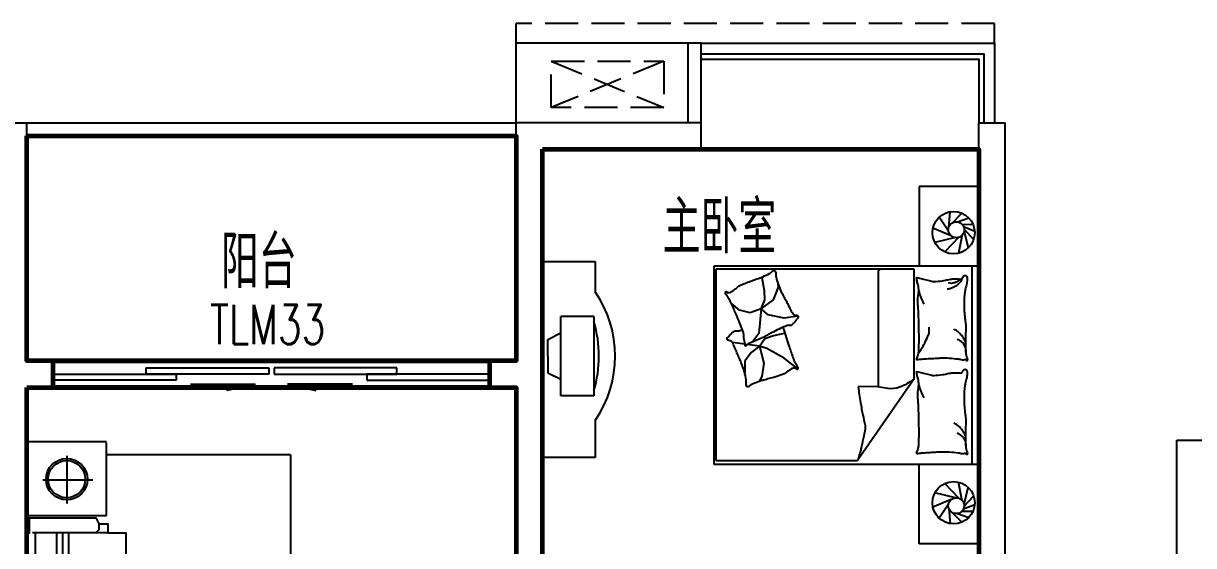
# Model space of a CAD drawing. Extents: x -503102 to -474302, y -636822 to -607622.
# Drawn here: x -492328 to -483476, y -611567 to -607622 of the extents above; entities that cross this region are included whole.
import ezdxf
from ezdxf.enums import TextEntityAlignment as Align

# ---------------------------------------------------------------- set-up
doc = ezdxf.new("R2010")
doc.units = 0
doc.header["$LTSCALE"] = 1000
doc.header["$MEASUREMENT"] = 0
doc.linetypes.add('DASH', pattern=[0.35, 0.25, -0.1])
doc.linetypes.add('HIDDEN2', pattern=[4, 3, -1])
doc.layers.get('0').update_dxf_attribs({"linetype": 'CONTINUOUS'})
for name, color, linetype in [('BACONY', 6, 'CONTINUOUS'), ('FUR', 8, 'CONTINUOUS'), ('Text(文字)', 7, 'CONTINUOUS'), ('WALL', 2, 'CONTINUOUS'), ('WINDOW', 3, 'CONTINUOUS'), ('WINDOW_TEXT', 7, 'CONTINUOUS'), ('家具', 145, 'CONTINUOUS')]:
    doc.layers.add(name, color=color, linetype=linetype)
for name, color, linetype, lineweight in [('GT_卧室', 1, 'CONTINUOUS', 60), ('GT_客厅', 2, 'CONTINUOUS', 60), ('GT_门', 245, 'CONTINUOUS', 60), ('GT_阳台', 6, 'CONTINUOUS', 60)]:
    doc.layers.add(name, color=color, linetype=linetype, lineweight=lineweight)
doc.styles.add('_TCH_WINDOW', font='SIMPLEX', dxfattribs={"height": 3.5, "bigfont": 'GBCBIG'})
doc.styles.add('HZ', font='', dxfattribs={"width": 0.8})
doc.styles.get("Standard").update_dxf_attribs({"font": 'GBENOR', "bigfont": 'GBCBIG'})
doc.styles.get('HZ').set_extended_font_data('FangSong_GB2312')

# ---------------------------------------------------------------- blocks, each defined once
blk = doc.blocks.new('$plan$00001557')
at = {"layer": 'FUR'}
for p, q in [((0, 1350), (-450, 1350)), ((-450, 1350), (-450, 750)), ((0, 750), (0, 1350)), ((-226.2628580288729, 1043.385645860166), (-216.7448822055012, 1158.737772541004)), ((-228.5696837814758, 1011.62488136976), (-299.0861644016113, 1118.030441420385)), ((-201.8414751177188, 1073.991844597389), (-128.0646160984179, 1148.520079262147)), ((-159.9438490386819, 1082.512958085048), (-74.92773121770006, 1112.167113602976)), ((-125.3264528344152, 1063.678773501364), (-43.02658612153027, 1064.245791146997)), ((-207.2427018417511, 976.4958019923652), (-346.2910512145608, 1035.203013261372)), ((-124.1897011494729, 985.948515270662), (-153.2191618147772, 845.2733043468324)), ((-114.8341706817737, 1047.555234995612), (-30.20005179464352, 1013.476272194879)), ((-110.9906166766304, 1011.029597181768), (-78.5141570630949, 886.2176526888505)), ((-109.8029605494812, 1026.479020546539), (-38.19819908530917, 950.4063476170413)), ((-174.3538483958691, 963.514729943883), (-331.6591951897135, 926.4161013111587)), ((-150.331208552001, 966.5335478534109), (-256.1250781952403, 855.2975523884525)), ((-2000, -750), (-2000, 750)), ((-2000, 750), (0, 750)), ((-1987.83045325207, 724.1829246764535), (-1987.830453251838, -721.571529761888)), ((-488.5309666635002, 724.1829246780834), (-1987.83045325207, 724.1829246764535)), ((-488.5309666636167, -103.488738448359), (-488.5309666635002, 724.1829246780834)), ((-52.37141133332626, 750), (-52.37141133332626, -750)), ((0, 750), (0, -750)), ((-1638.147501642466, 659.6908903645817), (-1644.58949291869, 662.9906098705251)), ((-1620.957261242554, 561.6408319431354), (-1638.147501642466, 659.6908903645817)), ((-761.1308476366103, 704.1829246778506), (-761.1308476364936, -165.2873221009504)), ((-1617.519269657321, 492.8339005997401), (-1620.957261242554, 561.6408319431354)), ((-1552.196723353932, 494.5541767589745), (-1514.378392206039, 589.1636828619521)), ((-1514.378392206039, 589.1636828619521), (-1517.816383791156, 613.2461774158292)), ((-1810.04891698237, 415.4259803674649), (-1872.618190080393, 469.022565358784)), ((-1645.023484812815, 425.74704946205), (-1552.196723353932, 494.5541767589745)), ((-1645.023484812815, 425.74704946205), (-1617.519269657321, 492.8339005997401)), ((-1727.536271516117, 394.7838421782945), (-1810.04891698237, 415.4259803674649)), ((-1645.023484812815, 425.74704946205), (-1727.536271516117, 394.7838421782945)), ((-1645.023484812815, 425.74704946205), (-1663.932721005287, 239.9681976672728)), ((-1593.453046087059, 381.022612672532), (-1645.023484812815, 425.74704946205)), ((-1471.40293244319, 355.2198419594207), (-1593.453046087059, 381.022612672532)), ((-1368.262054991908, 368.9812674187124), (-1471.40293244319, 355.2198419594207)), ((-1700.031915123691, 190.0831283538136), (-1708.627035323647, 178.041783099994)), ((-1663.932721005287, 239.9681976672728), (-1700.031915123691, 190.0831283538136)), ((-1658.043702143477, 144.5170710945967), (-1616.561117701349, 201.8413207370322)), ((-1616.561117701349, 201.8413207370322), (-1559.275664124638, 221.6081344468985)), ((-1559.275664124638, 221.6081344468985), (-1470.38433104183, 241.3751441102941)), ((-1766.864436217816, 158.128881954588), (-1861.467821219121, 169.9623197116889)), ((-1721.255319918738, 95.09974288963713), (-1768.66392732237, 29.86876776302234)), ((-1658.043702143477, 144.5170710945967), (-1752.156051272759, 156.2890877679456)), ((-1658.043702143477, 144.5170710945967), (-1721.255319918738, 95.09974288963713)), ((-1602.733589553973, 126.7268407789524), (-1658.043702143477, 144.5170710945967)), ((-1658.043702143477, 144.5170710945967), (-1626.437963874312, 16.03190018935129)), ((-1472.359672029037, 51.61236082063989), (-1602.733589553973, 126.7268407789524)), ((-1768.66392732237, 29.86876776302234), (-1768.66392732237, -63.03594251070173)), ((-1626.437963874312, 16.03190018935129), (-1640.265492021688, -86.75631491607054)), ((-1368.404508911655, -27.5608816719614), (-1472.359672029037, 51.61236082063989)), ((-1640.265492021688, -86.75631491607054), (-1660.305966510903, -122.7706596506759)), ((-488.5309666636167, -103.488738448359), (-915.928643709747, -721.5715297616553)), ((0, -750), (-2000, -750)), ((-1987.830453251838, -721.571529761888), (-915.9286437098636, -721.571529761888)), ((-450, -1350), (-450, -750)), ((0, -750), (0, -1350)), ((-124.1897011494729, -1024.816276921367), (-153.2191618147772, -884.1410659975371)), ((-174.3538483958691, -1002.382491594588), (-331.6591951897135, -965.2838629618635)), ((-150.331208552001, -1005.401309504115), (-256.1250781952403, -894.1653140391572)), ((-110.9906166767469, -1049.897358832473), (-78.5141570630949, -925.0854143395557)), ((-207.2427018417511, -1015.36356364307), (-346.2910512145608, -1074.070774912077)), ((-228.5696837814758, -1050.492643020465), (-299.0861644016113, -1156.89820307109)), ((-114.8341706817737, -1086.422996646317), (-30.20005179464352, -1052.344033845584)), ((-109.8029605494812, -1065.346782197244), (-38.19819908530917, -989.2741092677459)), ((-226.2628580288729, -1082.25340751087), (-216.7448822055012, -1197.605534191709)), ((-201.8414751177188, -1112.859606248093), (-128.0646160984179, -1187.387840912852)), ((-159.9438490386819, -1121.380719735753), (-74.92773121770006, -1151.034875253681)), ((-125.3264528344152, -1102.546535152069), (-43.02658612153027, -1103.113552797702)), ((0, -1350), (-450, -1350))]:
    blk.add_line(p, q, dxfattribs=at)
blk.add_lwpolyline([(-1583.152987174108, 691.8652783776632, 0.1013919190942201), (-1559.234586530481, 710.4934710555244, -0.2237680032509501), (-1546.218089336646, 716.3610742746386, -0.2555795284433636), (-1541.376663566218, 713.6068695951252, -0.0815627085866008), (-1535.100866504712, 698.3549506685229, -0.0718052271760612), (-1533.661523332354, 681.3072468580212, 0.0699853129919421), (-1532.248469445971, 663.8154887270647, 0.0354599108751823), (-1514.75857928826, 605.4702871080952, 0.0294323486893013), (-1484.781453064643, 538.5194116246417, 0.0015539306784282), (-1467.929371439502, 506.3802540842443, -0.0015200045161783), (-1450.698927546618, 473.5249301576986, -0.004735139452577), (-1433.387308924691, 439.4862114503047, 0.0038204816556974), (-1412.008509248728, 397.2594678800088, 0.2960011448983662), (-1378.10416726314, 377.8955629297998, -0.6497743301907088), (-1367.467129011638, 357.2122805246618, -0.0231899331533064), (-1371.745035845088, 352.3719684958924, 0.0288000585939381), (-1375.146700252313, 348.435003584018, 0.0057266574220755), (-1380.404311201884, 341.4255241500214, -0.0043580803065144), (-1387.287649516016, 332.1960954435635, -0.0275279624241201), (-1402.796145362314, 313.9535370739177, -0.0462141911587343), (-1413.544502137112, 304.5488443172071, -0.194121097555792), (-1429.955747354426, 300.4807237663772, 0.1337189327007904), (-1453.843785754172, 297.4699431806803, 0.0115049885239622), (-1496.194292383734, 278.8489166353829, 0.0088817836259535), (-1550.021231578546, 252.5136086782441, 0.0124257131937093), (-1618.372365437332, 215.3831836108584, -0.0336123700455677), (-1644.223848813679, 202.7266577128321), (-1700.540598565829, 179.7035242675338), (-1743.984951960272, 161.9428198582027, 0.2243410718216135), (-1757.285988330492, 147.4148853479419, -0.722771522499555), (-1766.146016167477, 147.2452910116408, -0.1035130412990579), (-1766.642068473855, 150.9827796448953, 0.0534647381238438), (-1766.87733775645, 158.2218214250169, 0.0301092765793074), (-1771.539454950951, 181.2779847399797, -0.0314364773003218), (-1775.946527513326, 203.3743184884079, -0.0532399643574459), (-1776.364433890325, 218.4938589523081, 0.0551795226477933), (-1776.824167168699, 233.0833380937111, 0.0562710074868784), (-1783.400484463316, 258.397289512679, 0.0108003175969269), (-1834.823151849559, 384.1416001971811, 0.0045599242865635), (-1872.61819007888, 469.0225653555243, 0.0112502049699783), (-1889.01896651613, 502.9285448007285, 0.0693939607328312), (-1901.581113359076, 520.8411655600648, -0.0797562568819131), (-1912.203934125835, 536.6727501866408, -0.1063994932269791), (-1915.437612356851, 551.1461488057392, -0.3286420819917078), (-1912.350252192235, 555.4052393788006, -0.2995467624749613), (-1905.685310124536, 553.5350582215468, 0.1899166392732897), (-1896.479059664067, 548.7388647340701, 0.0335175224208069), (-1886.156726935762, 548.3473501130937, 0.0756271031388586), (-1881.631977088749, 549.1710255602375, 0.0534886286392459), (-1874.029762269463, 552.730593526503, 0.0178378667503755), (-1853.03470626974, 566.4995691434013, 0.0383935750642246), (-1830.150565112359, 585.497628562618, -0.0595290825061912), (-1814.856372617767, 597.1414531168992, -0.0359425927522917), (-1789.571933990927, 609.6666011684574, -0.011245006357116), (-1705.440940826898, 641.8721255753189, -0.0062027091860942), (-1666.766565078753, 655.14927213802, 0.010783211680623), (-1644.589492921368, 662.9906098695938, 0.0194848343010926), (-1631.692431285046, 668.4493243433535, 0.0050616242096234)], format="xyb", close=True, dxfattribs=at)
for points in [[(-126.7930115305353, 649.0190644268878, -0.2633679387580063), (-108.0043454644037, 676.9691748262848, -0.494818049593334), (-89.26110906281976, 667.7976844164077, -0.049224722880142), (-87.51721706544048, 650.1270270959938, -0.0368308428568549), (-89.26110906281976, 626.484798820922, -0.0318926909000512), (-97.39637610432692, 588.5067331213504, 0.0357819959079403), (-104.386000819155, 554.5924420924856, 0.0329412578642258), (-110.2995541269192, 464.9307725413236, 0.0265644647772248), (-104.386000819155, 353.7036061910912, 0.0179054185074339), (-99.02135129994713, 316.1893333229236, -0.0333974636936459), (-96.76743306149729, 295.9813221495133, -0.0320396294917023), (-97.4999333183514, 258.898780080257, 0.018441951395994), (-100.5206656794762, 194.5769309687894, 0.0108372939697291), (-99.76774555223528, 129.8134679261129, 0.0146238513299216), (-96.76743306149729, 81.90521103166975, 0.1112493716170288), (-89.46100785862656, 59.3584040927235, -0.1537083434765361), (-85.50787644495722, 42.47014824440703, -0.0764444186523767), (-87.23092743253801, 35.03369545936585, -0.215512293950284), (-89.26110906281976, 33.08083824953064, -0.5858582349918418), (-92.3062150827609, 35.74330039019697, 0.3634893070176432), (-94.89081675256604, 40.59232543618417, 0.1917162675796268), (-106.4259541546926, 40.6496449462138, -0.1296753022843935), (-123.0397789126727, 38.71450262796134, -0.017350206177164), (-139.8438447378576, 41.71425986057147, 0.0193256498707409), (-154.9418324535945, 44.34797105262987, 0.0188175161277147), (-223.3239292913349, 50.96231966349296, 0.0218280980030002), (-282.5501878542127, 51.85945823905058, 0.0062041541509907), (-316.400861889706, 50.47382278856821, 0.0019630604773014), (-423.2947161803021, 44.34797105262987, 0.0283408257713941), (-459.4233455349458, 40.07083790958859, -0.1170135268628909), (-468.3330838838592, 40.59232543618417, -0.3660599914315623), (-469.2643586997872, 42.02139309840275, -0.0397304305354332), (-466.456467574928, 55.61510385549627, -0.0483088234329496), (-460.9746408300707, 69.353575960733, 0.0629807230965901), (-457.0735272672027, 80.0273882234469, 0.0405796252690656), (-453.6929555620297, 103.4247192356269, 0.0143450944869819), (-451.4436783404088, 170.1646466010716, 0.0054844172030433), (-452.1922876990865, 295.6093311249278, 0.0071527060937162), (-455.1969109582715, 391.7522449053358, 0.0087615685340777), (-457.8837116115026, 434.2964974667411, -0.0081531255989414), (-460.8266186480176, 480.0116804747376, -0.062510027184643), (-456.4259942439385, 537.141001313692, 0.078669286227118), (-454.386000819155, 582.727849640185, 0.0478250924924058), (-459.1024647536687, 605.0892808986827, -0.0344939943977636), (-466.456467574928, 635.8741088155657, -0.0235713893391271), (-469.4701159588293, 661.2092940839938, -0.5102284767959722), (-468.3330838838592, 662.1640200382097), (-438.3075054148211, 654.6525328515562), (-355.7373764807127, 633.9960900538135, 0.0730409353706404), (-336.1565441959537, 632.0450608294923, 0.0233051013921503), (-275.0438638554188, 637.7519316240213, 0.0182988888762084), (-252.1994323256659, 641.8218502067027, -0.0109698913763853), (-214.2043384962017, 649.1670093522407, -0.0422811877974625), (-179.8909346904838, 652.0738288103602, -0.0272005265134367), (-126.4973212979967, 649.1670093522407)], [(-126.7787973218364, 649.197666333057, -0.0773794298008275), (-152.1195828430354, 614.3868135723749, -0.0773794298004389), (-186.8438859943999, 588.9275588418822, -0.0475254861911322), (-211.4623332455522, 579.0025954875161, -0.0475254861919447), (-237.5119613877032, 573.904584468808)], [(-142.8089705866296, 650.6739252540283, -0.0536899463297647), (-155.7863047061255, 636.4672006093897, -0.0703117485643946), (-168.0780053790658, 628.362621629145, -0.0154482349215183), (-176.6325245260959, 624.6279072535688, -0.0132435682896378), (-186.8438859943999, 620.8511344427241, -0.0821266656645959), (-204.9249020674033, 617.8611001677345, -0.064163702142309), (-228.1290210800944, 620.8511344427241)], [(-453.6728252451866, 558.6293313724453, 0.0097294744723616), (-444.6409905871842, 531.3405190536286, 0.009729474473291), (-434.5542727969585, 504.4237688889261, 0.0079705008528091), (-425.5156059400176, 482.6788317195605, 0.0079705008551367), (-415.7883921816246, 461.2330604852176)], [(-1480.437258017133, 286.0494880792685, 0.0256263773130658), (-1477.614787561935, 274.4470864289906, 0.0108003175969269), (-1435.981363105937, 145.1312700775452, 0.0045599242865635), (-1404.803410856868, 57.60311201098375, 0.0112502049699783), (-1391.049685411621, 22.53979861573316, 0.0693939607328312), (-1379.897448407486, 3.7170165264979, -0.0797562568819131), (-1370.519326541922, -12.88220704277046, -0.1063994932269791), (-1368.404508911655, -27.56088167219423, -0.3286420819917078), (-1371.809234975604, -31.57080507883802, -0.2995467624749613), (-1378.311226067249, -29.19527520681731, 0.1899166392732897), (-1387.122778535122, -23.70755595248192, 0.0335175224208069), (-1397.384737111046, -22.52601338597015, 0.0756271031388586), (-1401.959308893885, -23.0004556113854, 0.0534886286392459), (-1409.811991529539, -25.96686247712933, 0.0178378667503755), (-1431.800641400157, -38.08611752162688, 0.0383935750642246), (-1456.073614769731, -55.27428036695344, -0.0595290825061912), (-1472.215284330654, -65.7115921904333, -0.0359425927522917), (-1498.385362479603, -76.26190877635962, -0.011245006357116), (-1584.737333225552, -101.9242734634317, -0.0062027091860942), (-1624.315597536159, -112.1980728851631, 0.010783211680623), (-1647.028448516852, -118.3165291617624, 0.0194848343010926), (-1660.305966512998, -122.7706596516072, 0.0050616242096234), (-1710.497391701792, -142.397309275344, 0.1013919190942201), (-1735.773232724518, -159.1374201583676, -0.2237680032509501), (-1749.201175178284, -163.9900821284391, -0.2555795284433636), (-1753.817256197799, -160.8728970314841, -0.0815627085866008), (-1758.905572009971, -145.1848218820523, -0.0718052271760612), (-1759.0340193148, -128.0769460559822, 0.0699853129919421), (-1759.102219073102, -110.5283372055273, 0.0354599108751823), (-1772.068652195274, -51.01421768916771, 0.0294323486893013), (-1796.825984933995, 18.03737389412708, 0.0015539306784282), (-1811.165110202273, 51.37365426681935, -0.0015200045161783), (-1825.826592424651, 85.45299472589976, -0.004735139452577), (-1840.478306480334, 120.7184705592226, 0.0038204816556974), (-1858.557646425674, 164.4596229819581, 0.2960011448983662), (-1890.878058333299, 186.3652431403752, -0.6497743301907088), (-1899.898485974292, 207.8029818036593, -0.0231899331533064), (-1895.262166419066, 212.3011645914521, 0.0288000585939381), (-1891.568750797771, 215.9658193506766, 0.0057266574220755), (-1885.789348176797, 222.5516966788564, -0.0043580803065144), (-1878.218847374897, 231.2263850420714, -0.0275279624241201), (-1861.357729279669, 248.2265931542497, -0.0462141911587343), (-1849.920146354939, 256.7797864787281, -0.194121097555792), (-1833.24536795076, 259.578060869826, 0.1337189327007904), (-1809.196833450929, 260.749029162107, 0.0057790609655978), (-1787.180584505084, 268.1936501932796, 0.0088817836259535)], [(-455.1969109582715, 89.41669821809046, 0.0161077521653885), (-428.9650299670173, 128.3354323545936, 0.0245988265329337), (-413.9117758726934, 155.1416722279973, 0.009477215100867), (-390.6135754343122, 204.1799454553984, 0.0159372813057892), (-378.2564897139092, 234.0119937560521, 0.0725208528990522), (-374.6702446285635, 250.35236998857, 0.0333392788004724), (-374.5033983330941, 286.5920121546369)], [(-100.5896195458481, 175.1589926341548, 0.0278421621871093), (-111.202792232274, 198.9407667948398, 0.0486850077751128), (-119.2865462948102, 211.4775321965571, 0.0236664622263066), (-143.6456021170597, 239.4008057082538, 0.0312234184537797), (-164.3247727612033, 258.4240821704734, 0.0468009736850804), (-171.9909071292495, 263.5320910906886, 0.023190832047154), (-188.7205023034475, 271.5690377815627)], [(-94.89081675256604, 93.17234383453614, 0.0881531318181468), (-98.43457139458042, 127.7021684919018, 0.0881531318190246), (-113.6568386049475, 158.8975137979723, 0.0775471207029249), (-135.2689928915351, 180.5437503186985, 0.077547120704443), (-162.4482976893196, 194.5769309687894)], [(-126.7930115305353, -60.21891436795704, -0.2633679387580063), (-108.0043454644037, -32.26880396855995, -0.494818049593334), (-89.26110906281976, -41.4402943784371, -0.049224722880142), (-87.51721706544048, -59.11095169885084, -0.0368308428568549), (-89.26110906281976, -82.75317997392267, -0.0318926909000512), (-97.39637610432692, -120.7312456734944, 0.0357819959079403), (-104.386000819155, -154.6455367023591, 0.0329412578642258), (-110.2995541269192, -244.3072062535212, 0.0265644647772248), (-104.386000819155, -355.5343726037536, 0.0179054185074339), (-99.02135129994713, -393.0486454719211, -0.0333974636936459), (-96.76743306149729, -413.2566566453315, -0.0320396294917023), (-97.4999333183514, -450.3391987145877, 0.018441951395994), (-100.5206656794762, -514.6610478260553, 0.0108372939697291), (-99.76774555223528, -579.4245108687317, 0.0146238513299216), (-96.76743306149729, -627.3327677631747, 0.1112493716170288), (-89.46100785862656, -649.8795747021213, -0.1537083434765361), (-85.50787644495722, -666.7678305504377, -0.0764444186523767), (-87.23092743253801, -674.204283335479, -0.215512293950284), (-89.26110906281976, -676.1571405453143, -0.5858582349918418), (-92.3062150827609, -673.4946784046477, 0.3634893070176432), (-94.89081675256604, -668.6456533586606, 0.1917162675796268), (-106.4259541546926, -668.588333848631, -0.1296753022843935), (-123.0397789126727, -670.5234761668833, -0.017350206177164), (-139.8438447378576, -667.5237189342732, 0.0193256498707409), (-154.9418324535945, -664.8900077422147, 0.0188175161277147), (-223.3239292913349, -658.2756591313517, 0.0218280980030002), (-282.5501878542127, -657.3785205557942, 0.0062041541509907), (-316.400861889706, -658.7641560062766, 0.0019630604773014), (-423.2947161803021, -664.8900077422147, 0.0283408257713941), (-459.4233455349458, -669.1671408852562, -0.1170135268628909), (-468.3330838838592, -668.6456533586606, -0.3660599914315623), (-469.2643586997872, -667.216585696442, -0.0397304305354332), (-466.456467574928, -653.6228749393485, -0.0483088234329496), (-460.9746408300707, -639.8844028341118, 0.0629807230965901), (-457.0735272672027, -629.2105905713977, 0.0405796252690656), (-453.6929555620297, -605.8132595592176, 0.0143450944869819), (-451.4436783404088, -539.0733321937732, 0.0054844172030433), (-452.1922876990865, -413.628647669917, 0.0071527060937162), (-455.1969109582715, -317.485733889509, 0.0087615685340777), (-457.8837116115026, -274.9414813281037, -0.0081531255989414), (-460.8266186480176, -229.2262983201072, -0.062510027184643), (-456.4259942439385, -172.0969774811528, 0.078669286227118), (-454.386000819155, -126.5101291546598, 0.0478250924924058), (-459.1024647536687, -104.148697896162, -0.0344939943977636), (-466.456467574928, -73.3638699792791, -0.0235713893391271), (-469.4701159588293, -48.02868471085092, -0.5102284767959722), (-468.3330838838592, -47.07395875663496), (-438.3075054148211, -54.58544594328849), (-355.7373764807127, -75.24188874103129, 0.0730409353706404), (-336.1565441959537, -77.19291796535254, 0.0233051013921503), (-275.0438638554188, -71.48604717082344, 0.0182988888762084), (-252.1994323256659, -67.41612858814187, -0.0109698913763853), (-214.2043384962017, -60.0709694426041, -0.0422811877974625), (-179.8909346904838, -57.16414998448454, -0.0272005265134367), (-126.4973212979967, -60.0709694426041)], [(-911.7165031466866, -164.1106356123928, 0.0078673409248488), (-893.9427607996623, -281.724163627252, 0.0095084780273965), (-875.8640361278084, -378.4709835869727, 0.006616053903061), (-861.5313435217831, -443.4851917435881, -0.0238283431850551), (-858.1735341966851, -461.6724662890191, -0.080712554601587), (-858.6611640215851, -480.3118345376566, -0.0095907749214261), (-890.6158193460433, -632.9168558949603, -0.0131328366423957), (-899.220250509563, -666.3553277349564, -0.0078593660510627), (-915.928643709747, -721.5715297616553)], [(-488.5309666636167, -103.488738448359, -0.0852718179142582), (-598.6369900371647, -166.7940449684392, -0.1240444849517736), (-686.1659086162688, -176.0039442058186), (-781.5758952042086, -162.364597803913), (-911.7165031466866, -164.1106356123928)], [(-453.6728252451866, -150.6086474223993, 0.0097294744723616), (-444.6409905871842, -177.8974597412161, 0.009729474473291), (-434.5542727969585, -204.8142099059187, 0.0079705008528091), (-425.5156059400176, -226.5591470752843, 0.0079705008551367), (-415.7883921816246, -248.0049183096271)], [(-100.5896195458481, -534.0789861606899, 0.0278421621871093), (-111.202792232274, -510.2972120000049, 0.0486850077751128), (-119.2865462948102, -497.7604465982876, 0.0236664622263066), (-143.6456021170597, -469.8371730865908, 0.0312234184537797), (-164.3247727612033, -450.8138966243713, 0.0468009736850804), (-171.9909071292495, -445.7058877041563, 0.023190832047154), (-188.7205023034475, -437.6689410132819)], [(-94.89081675256604, -616.0656349603088, 0.0881531318181468), (-98.43457139458042, -581.535810302943, 0.0881531318190246), (-113.6568386049475, -550.3404649968724, 0.0775471207029249), (-135.2689928915351, -528.6942284761461, 0.077547120704443), (-162.4482976893196, -514.6610478260553)]]:
    blk.add_lwpolyline(points, format="xyb", dxfattribs=at)
for centre, radius in [((-189.9916913780616, 1000.990294651361), 160), ((-169.7194597717607, 1023.314668964594), 60), ((-189.9916913780616, -1039.858056302066), 159.9999999999999), ((-169.7194597717607, -1062.182430615299), 60)]:
    blk.add_circle(centre, radius, dxfattribs=at)
blk.add_arc((-741.1308476366103, 704.1829246778506), 20, 90, 180, dxfattribs=at)
at = {"layer": 'FUR', "width": 0.8, "flags": 9}
for tag in ['XSIZE', 'YSIZE']:
    blk.add_attdef(tag, (-189.9916913780616, 1000.990294651361), '', height=0.5, rotation=295.9434083312282, dxfattribs=at)
at = {"layer": 'FUR', "text_generation_flag": 4, "width": 0.7999999999995137, "flags": 9}
for tag in ['XSIZE', 'YSIZE']:
    blk.add_attdef(tag, (-189.9916913780616, -1039.858056302066), '', height=0.5000000000004297, rotation=64.05659166877182, dxfattribs=at)
blk = doc.blocks.new('A$C2D356BCF')
at = {"layer": 'FUR'}
for p, q in [((146.7650076358113, 1481.688575208418), (546.7650076358113, 1481.688575208653)), ((146.7650076356949, 1201.706288412213), (146.7650076358113, 1481.688575208418)), ((546.7650076358113, 1481.688575208653), (546.7650076359276, 1.00005933875218)), ((157.1024095950415, 1015.110397828277), (407.1024095950415, 1015.11039782851)), ((157.1024095955072, 415.1103978282772), (157.1024095950415, 1015.110397828277)), ((407.1024095950415, 1015.11039782851), (407.1024095955071, 415.11039782851)), ((507.1024095952743, 840.1103978287427), (407.1024095951575, 890.11039782851)), ((507.1024095952743, 715.1103978287426), (507.1024095952743, 840.1103978287427)), ((507.1024095952743, 715.1103978287426), (507.1024095955071, 590.1103978287427)), ((507.1024095955071, 590.1103978287427), (407.1024095955071, 540.11039782851)), ((157.1024095955072, 415.1103978282772), (407.1024095955071, 415.11039782851)), ((146.7652549013728, 5.9369020164e-05), (146.7650076359277, 228.4424898412544)), ((546.7650076359276, 1.00005933875218), (146.7652549013728, 5.9369020164e-05))]:
    blk.add_line(p, q, dxfattribs=at)
for centre, radius, start, end in [((861.6229591696756, 715.0743891268502), 864.7730894710944, 145.7553427043892, 214.2446572956108), ((1044.602409595274, 715.1103978292085), 925, 163.6295489999765, 196.3704510000234)]:
    blk.add_arc(centre, radius, start, end, dxfattribs=at)
blk = doc.blocks.new('12PCOU13')
at = {"color": 0, "linetype": 'ByBlock'}
for p, q in [((24, 37), (24, 35)), ((23, 34), (2, 34)), ((3, -34), (3, 34)), ((10, 34), (10, -34)), ((12, 34), (12, -34)), ((14, 34), (14, -34)), ((24, 35), (23, 34)), ((27, 34), (23, 34)), ((33, 11), (3, 11)), ((33, -11), (3, -11)), ((23, -34), (2, -34)), ((27, -34), (23, -34)), ((24, -35), (23, -34)), ((24, -37), (24, -35))]:
    blk.add_line(p, q, dxfattribs=at)
blk.add_lwpolyline([(1, -39), (1, -34), (0, -34), (0, 34), (1, 34), (1, 39), (23, 39), (24, 37), (27, 37), (27, 34), (33, 34), (33, -34), (27, -34), (27, -37), (24, -37), (23, -39)], close=True, dxfattribs=at)
blk = doc.blocks.new('322342')
at = {"layer": 'FUR'}
for p, q in [((197611.0996898122, 24942.58662440604), (197611.0996897771, 24339.61623645792)), ((198169.7923489098, 24942.58662437353), (197611.0996898122, 24942.58662440604)), ((198169.7923488747, 24339.61623642539), (198169.7923489098, 24942.58662437353)), ((200542.5543862517, 24942.58662428312), (199983.8617271541, 24942.58662431563)), ((199983.8617271541, 24942.58662431563), (199983.861727119, 24339.61623636751)), ((200542.5543862166, 24339.61623633498), (200542.5543862517, 24942.58662428312)), ((197878.1219165578, 24443.97649589493), (197878.1219165797, 24820.83298836252)), ((200250.8839538997, 24443.97649580452), (200250.8839539216, 24820.83298827211)), ((198062.9834581824, 24641.07899384631), (197701.4764434722, 24641.07899386735)), ((200435.7454955243, 24641.0789937559), (200074.2384808141, 24641.07899377693)), ((197611.0996897771, 24339.61623645792), (198169.7923488747, 24339.61623642539)), ((199983.861727119, 24339.61623636751), (200534.3383177006, 24339.61623633545)), ((200442.0153373973, 22948.98495929571), (200442.0139894421, 24339.61623634083)), ((199544.1856034067, 24032.26513440379), (198614.7674573681, 24032.26513443254)), ((198614.7674573681, 24032.26513443254), (198614.7674573388, 23344.29738024824)), ((199544.1856034067, 24032.26513440379), (199544.1862702653, 23344.2973802078)), ((199444.1857003391, 23932.26513439738), (198714.7674573631, 23932.26513442397)), ((198714.7674573631, 23932.26513442397), (198714.767457344, 23444.29738024179)), ((199444.1857003391, 23932.26513439738), (199444.1861733327, 23444.29738021404)), ((198714.767457344, 23444.29738024179), (199444.1861733327, 23444.29738021404)), ((197783.5733347433, 22948.98495939136), (197783.5733347568, 23307.94252101799)), ((198614.7674573388, 23344.29738024824), (199544.1862702653, 23344.2973802078)), ((200442.0153373973, 22948.98495929571), (197783.5733347433, 22948.98495939136))]:
    blk.add_line(p, q, dxfattribs=at)
at = {"layer": 'FUR', "linetype": 'HIDDEN2'}
blk.add_line((197783.5733347892, 24165.79296049798), (197783.5733347958, 24339.61630103754), dxfattribs=at)
at = {"layer": 'FUR', "linetype": 'ByBlock'}
for p, q in [((198078.4765522464, 24165.79324635002), (197577.976552244, 24165.79276121138)), ((197577.976552244, 24165.79276121138), (197577.9766625035, 24052.0427612127)), ((198101.2265963438, 24120.29326839535), (198078.4765522464, 24165.79324635002)), ((198169.4765963451, 24120.29333455022), (198101.2265963438, 24120.29326839535)), ((198101.2265963438, 24120.29326839535), (198101.2266404499, 24074.79326840139)), ((198169.4766625042, 24052.04333455929), (198169.4765963451, 24120.29333455022)), ((197577.9766625035, 24052.0427612127), (197555.2266625065, 24052.04273915965)), ((197555.2266625065, 24052.04273915965), (197555.2272735115, 23421.69229967782)), ((197600.726662504, 24052.04278326432), (198305.9766625034, 24052.04346687046)), ((197623.4766625044, 24052.04280531595), (197623.4772735093, 23421.69236583412)), ((197782.7272735088, 23421.69252019694), (197782.7266625039, 24052.04295967876)), ((197828.2272735097, 23421.69256430018), (197828.2266625047, 24052.04300378201)), ((197873.7272735105, 23421.69260840345), (197873.7266625056, 24052.04304788528)), ((198305.9766625034, 24052.04346687046), (198169.4766625042, 24052.04333455929)), ((198305.9772735083, 23421.69302738863), (198305.9766625034, 24052.04346687046)), ((197555.2272735115, 23421.69229967782), (197577.9772735084, 23421.69232173087)), ((197577.9772735084, 23421.69232173087), (197577.977383768, 23307.94232173219)), ((197600.7272735089, 23421.69234378249), (198169.4772735092, 23421.69289507744)), ((198101.227295561, 23398.94282892557), (198078.4772735109, 23421.69280686952)), ((198101.2273396613, 23353.44282891784), (198101.227295561, 23398.94282892557)), ((198169.4772735092, 23421.69289507744), (198305.9772735083, 23421.69302738863)), ((198169.4773396626, 23353.44289507275), (198169.4772735092, 23421.69289507744)), ((197577.977383768, 23307.94232173219), (198078.4773837705, 23307.94280687084)), ((198078.4773837705, 23307.94280687084), (198101.2273396613, 23353.44282891784)), ((198101.2273396613, 23353.44282891784), (198169.4773396626, 23353.44289507275))]:
    blk.add_line(p, q, dxfattribs=at)
at = {"layer": 'FUR'}
for centre, radius in [((197886.3379850854, 24641.10143041596), 156.5403891788388), ((200259.1000224272, 24641.10143032554), 156.5403891788388), ((197886.3379850854, 24641.10143041596), 140.5403891788388), ((200259.1000224272, 24641.10143032554), 140.5403891788388)]:
    blk.add_circle(centre, radius, dxfattribs=at)
at = {"layer": 'FUR', "xscale": 22.75000000000364, "yscale": 22.75000000000364, "zscale": 22.75, "rotation": 269.9999999967016}
blk.add_blockref('12PCOU13', (199079.4764518499, 24945.15839655398), dxfattribs=at)
blk = doc.blocks.new('A$C3D92468E')
at = {"layer": 'WINDOW', "linetype": 'DASH'}
for p, q in [((849.9999953297082, -0.0003592714201659), (-4.6702916734e-06, 349.9996407285798)), ((-4.6703207772e-06, -0.0003592714201659), (849.9999953297082, 349.9996407285798))]:
    blk.add_line(p, q, dxfattribs=at)
blk.add_lwpolyline([(849.9999953297082, -0.0003592714201659), (849.9999953297082, 349.9996407285798), (-4.6702916734e-06, 349.9996407285798), (-4.6703207772e-06, -0.0003592714201659)], close=True, dxfattribs=at)
blk = doc.blocks.new('$DorLib2D$00000038')
for p, q in [((-0.0370241864178098, 0.0232893647226025), (-0.1018556741609107, 0.0377414286505751)), ((-0.1018556741609107, 0.0377414286505751), (-0.1018556741609107, 0.0232893647226025)), ((0.0370241864178098, 0.0232893647226025), (0.1018556741609142, 0.0377414286505751)), ((0.1018556741609142, 0.0377414286505751), (0.1018556741609142, 0.0232893647226025)), ((-0.5, 3.6e-15), (-0.5, 0.0250000000000021)), ((-0.5, 0.0140625000000014), (-0.5, 3.6e-15)), ((-0.2187499999999094, 0.0140625000000014), (-0.5, 0.0140625000000014)), ((-0.5, 3.6e-15), (-0.2187499999999094, 3.6e-15)), ((-0.2875000000000867, 3.6e-15), (-0.2875000000000867, -0.0140624999999934)), ((-0.0062499999999979, 3.6e-15), (-0.2875000000000867, 3.6e-15)), ((-0.2187499999999094, 3.6e-15), (-0.2187499999999094, 0.0140625000000014)), ((-0.1856715078081272, 0.0232893647226025), (-0.0370241864178098, 0.0232893647226025)), ((-0.0062499999999979, -0.0140624999999934), (-0.0062499999999979, 3.6e-15)), ((0.0062499999999996, 3.6e-15), (0.2875000000000867, 3.6e-15)), ((0.0062499999999996, -0.0140624999999934), (0.0062499999999996, 3.6e-15)), ((0.185671507808129, 0.0232893647226025), (0.0370241864178098, 0.0232893647226025)), ((0.218749999999913, 0.0140625000000014), (0.5, 0.0140625000000014)), ((0.218749999999913, 3.6e-15), (0.218749999999913, 0.0140625000000014)), ((0.5, 3.6e-15), (0.218749999999913, 3.6e-15)), ((0.2875000000000867, 3.6e-15), (0.2875000000000867, -0.0140624999999934)), ((0.5, 0.0140625000000014), (0.5, 3.6e-15)), ((-0.2875000000000867, -0.0140624999999934), (-0.0062499999999979, -0.0140624999999934)), ((0.2875000000000867, -0.0140624999999934), (0.0062499999999996, -0.0140624999999934))]:
    blk.add_line(p, q)

msp = doc.modelspace()

# ---------------------------------------------------------------- linework, layer by layer
at = {"layer": 'BACONY'}
for p, q in [((-492301.8808220782, -608371.742790673), (-488601.8808220786, -608371.742790673)), ((-492301.8808220782, -608471.742790673), (-488601.8808220786, -608471.742790673))]:
    msp.add_line(p, q, dxfattribs=at)
at = {"layer": 'GT_卧室'}
msp.add_lwpolyline([(-488401.8808220552, -608571.6436085723), (-485101.8808220789, -608571.6436085718), (-485101.8808220782, -612271.6436085392), (-487201.8808220794, -612271.6436085392), (-487201.8808221021, -613021.6436085223), (-488401.8808220861, -613021.6436085191), (-488401.8808220552, -608571.6436085723)], dxfattribs=at)
at = {"layer": 'GT_客厅'}
msp.add_lwpolyline([(-492301.880822099, -610371.6436085457), (-488601.8808220644, -610371.6436085457), (-488601.8808220644, -614671.6436086321), (-492301.880822074, -614671.6436086321), (-492301.880822074, -610371.6436085457)], dxfattribs=at)
at = {"layer": 'GT_门'}
msp.add_lwpolyline([(-492101.8808220831, -610171.6436085446), (-488801.8808220423, -610171.6436085446), (-488801.8808220423, -610371.6436085457), (-492101.8808220424, -610371.6436085457), (-492101.8808220831, -610171.6436085446)], dxfattribs=at)
at = {"layer": 'GT_阳台'}
msp.add_lwpolyline([(-492301.8808220782, -608471.742790673), (-488601.8808220787, -608471.6436085444), (-488601.8808221252, -610171.6436085457), (-492301.8808220932, -610171.6436085168), (-492301.9263896018, -608471.7427918945)], dxfattribs=at)
at = {"layer": 'WALL', "linetype": 'Continuous'}
for p, q in [((-487202.4682273045, -607771.643608552), (-487302.4682273046, -607771.643608552)), ((-487301.8808220781, -607771.643608552), (-487301.8808220741, -608371.6436085518)), ((-487201.8808220783, -608371.6436085444), (-487201.8808220783, -607771.643608552)), ((-492501.8808220794, -608371.6436085444), (-492301.8808220792, -608371.6436085444)), ((-492301.8808220932, -610171.6436085457), (-492301.8808220792, -608371.6436085444)), ((-488601.8808220889, -610171.6436085457), (-488601.8808220891, -608371.6436085257)), ((-487201.8808220783, -608371.6436085444), (-488601.8808220891, -608371.6436085257)), ((-487201.8808220783, -608571.6436085444), (-487201.8808220783, -608371.6436085444)), ((-485101.8808220782, -612271.6436085392), (-485101.8808220789, -608371.6436085444)), ((-485101.8808220789, -608371.6436085444), (-484901.880822079, -608371.6436085444)), ((-484901.880822079, -612321.643608544), (-484901.880822079, -608371.6436085444)), ((-488401.880822079, -610271.643608544), (-488401.8808220552, -608571.6436085723)), ((-487201.8808220783, -608571.6436085444), (-488401.8808220552, -608571.6436085723)), ((-492101.8808220424, -610171.6436085402), (-492301.8808220932, -610171.6436085457)), ((-492101.8808220424, -610371.6436085444), (-492101.8808220424, -610171.6436085402)), ((-488601.8808220889, -610171.6436085457), (-488801.8808220423, -610171.6436085402)), ((-488801.8808220423, -610171.6436085402), (-488801.8808220423, -610371.6436085444)), ((-488401.8808220861, -613021.6436085223), (-488401.880822079, -610271.643608544)), ((-492301.880822074, -614671.6436085597), (-492301.880822074, -610371.6436085457)), ((-492301.880822074, -610371.6436085457), (-492101.8808220424, -610371.6436085444)), ((-488801.8808220423, -610371.6436085444), (-488601.8808220644, -610371.6436085457)), ((-488601.8808220794, -613071.6436085443), (-488601.8808220644, -610371.6436085457)), ((-483601.8808220789, -612371.6436085445), (-483601.8808220787, -610771.6436085436)), ((-483601.8808220787, -610771.6436085436), (-483401.8808220786, -610771.6436085436))]:
    msp.add_line(p, q, dxfattribs=at)
at = {"layer": 'WINDOW', "linetype": 'DASH'}
for p, q in [((-484981.8808220781, -607621.6436085444), (-488601.8808220787, -607621.6436085444)), ((-488601.8808220787, -607771.6436085444), (-488601.8808220787, -607621.6436085444)), ((-484981.8808220781, -607771.6436085444), (-484981.8808220781, -607621.6436085444))]:
    msp.add_line(p, q, dxfattribs=at)
at = {"layer": 'WINDOW', "linetype": 'Continuous'}
for p, q in [((-487301.8808220781, -607771.6436085446), (-488601.8808220787, -607771.6436085444)), ((-488601.8808220787, -608471.6436085444), (-488601.8808220787, -607771.6436085444)), ((-492101.8808220831, -610171.6436085446), (-488801.8808220832, -610171.6436085446))]:
    msp.add_line(p, q, dxfattribs=at)
at = {"layer": 'WINDOW', "color": 4, "linetype": 'Continuous'}
msp.add_line((-485101.8808220782, -608571.6436085444), (-487201.8808220783, -608571.6436085444), dxfattribs=at)
for points in [[(-487202.4682273045, -607851.6436085443), (-485061.8808220782, -607851.6436085443), (-485061.8808220782, -608371.6436085444)], [(-487201.8808220783, -607771.6436085444), (-484981.8808220781, -607771.6436085444), (-484981.8808220781, -608371.6436085444)], [(-487201.8808220783, -607891.6436085444), (-487201.8808220783, -607891.6436085444), (-485101.8808220782, -607891.6436085444), (-485101.8808220782, -608371.6436085444)]]:
    msp.add_lwpolyline(points, dxfattribs=at)

# ---------------------------------------------------------------- block references
at = {"layer": 'FUR'}
msp.add_blockref('$plan$00001557', (-485101.8808220794, -610203.9930053327), dxfattribs=at)
at = {"layer": 'FUR', "rotation": 90}
msp.add_blockref('322342', (-467359.2941977973, -811324.7858171737, 1.7624015e-09), dxfattribs=at)
at = {"layer": 'WINDOW', "linetype": 'Continuous', "xscale": -1, "rotation": 180}
msp.add_blockref('A$C3D92468E', (-488334.9166031297, -607906.5267621444), dxfattribs=at)
at = {"layer": 'WINDOW', "linetype": 'Continuous'}
ref = msp.add_blockref('$DorLib2D$00000038', (-490451.8808220823, -610271.643608544), dxfattribs=dict(at, xscale=3300, yscale=3300, zscale=3300, rotation=180))
ref.add_attrib('A', 'TLM33', (-490916.8808220826, -610045.3936085443), dxfattribs={"layer": 'WINDOW_TEXT', "linetype": 'Continuous', "height": 297.5, "style": '_TCH_WINDOW', "width": 0.7058823529411768})
at = {"layer": '家具', "rotation": 180}
msp.add_blockref('A$C2D356BCF', (-487855.115814446, -609420.6431469753), dxfattribs=at)

# ---------------------------------------------------------------- texts
at = {"layer": 'Text(文字)', "style": 'HZ', "width": 0.6}
msp.add_text('主卧室', height=350, dxfattribs=at).set_placement((-487063.1460169891, -609323.6941869224), align=Align.CENTER)
msp.add_text('阳台', height=350, dxfattribs=at).set_placement((-490833.7973213932, -609585.3302729654))

doc.saveas('drawing.dxf')
